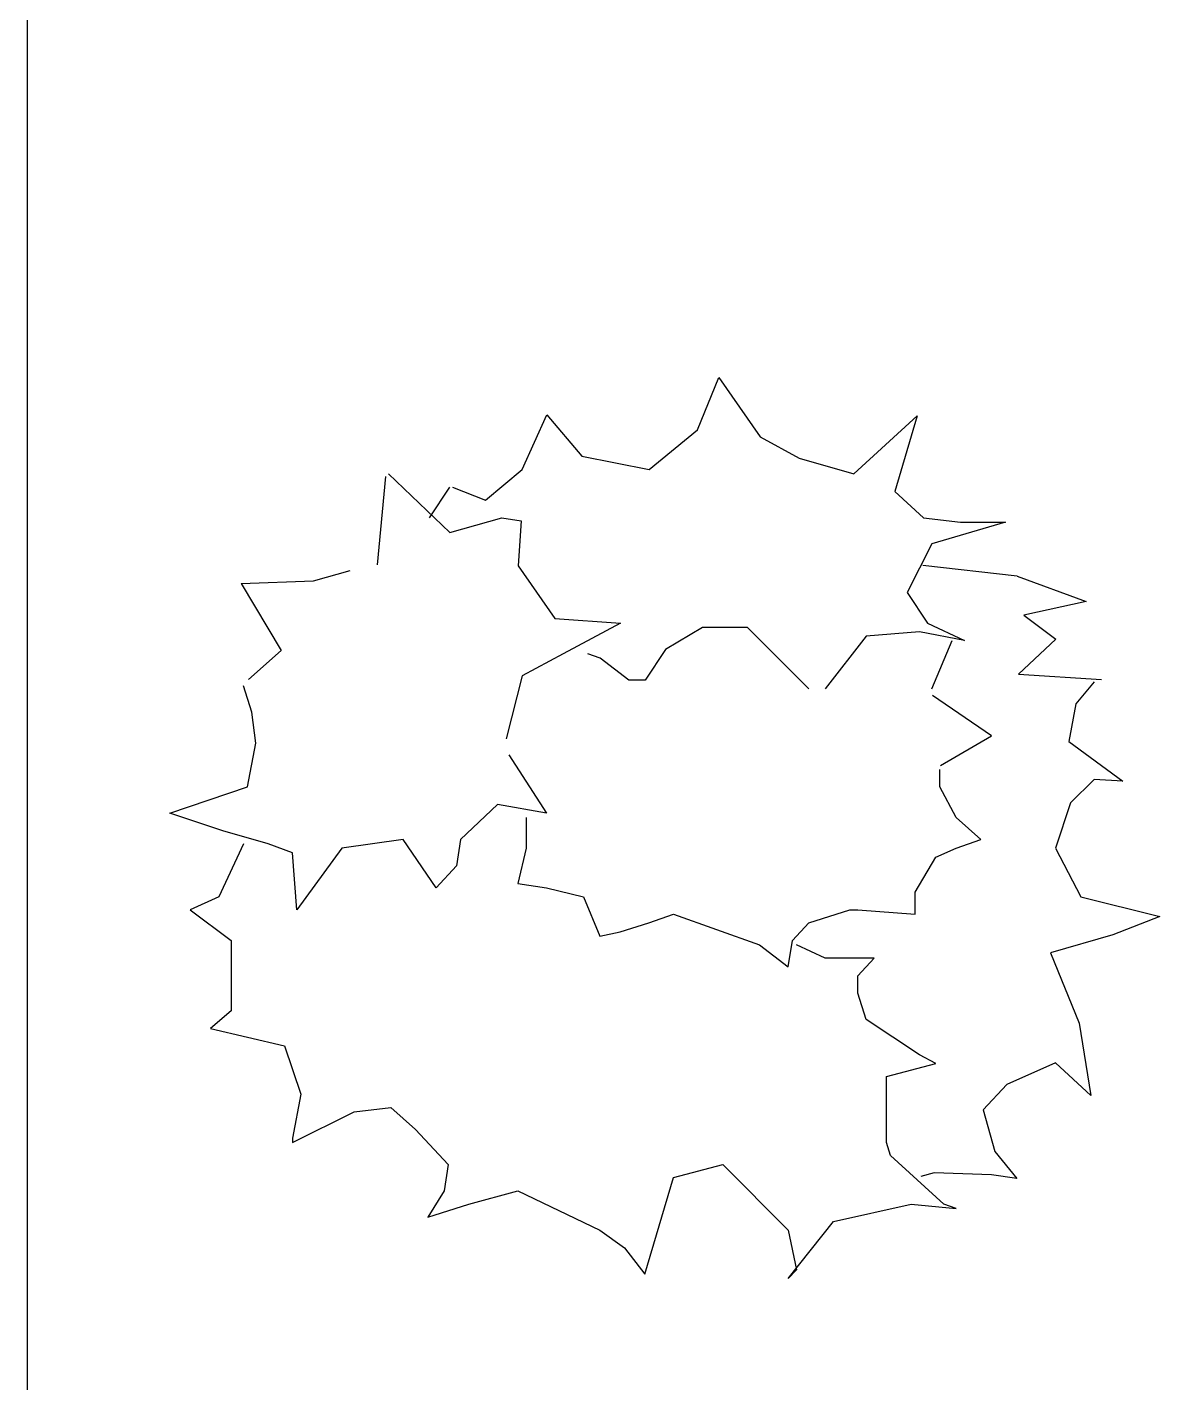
# Model space of a CAD drawing. Header units: millimetres. Extents: x -4017 to 59953, y -688 to 66564.
# Drawn here: x 18446 to 20268, y 16596 to 18775 of the extents above; entities that cross this region are included whole.
import ezdxf

# ---------------------------------------------------------------- set-up
doc = ezdxf.new("R2010")
doc.units = ezdxf.units.MM
doc.layers.add('www.cad-blocks.net', color=7, linetype='Continuous')
doc.styles.get("Standard").update_dxf_attribs({"font": 'arial.ttf'})

# ---------------------------------------------------------------- blocks, each defined once
blk = doc.blocks.new('A$C516926BB')
blk.add_line((20.9051, 38.5194), (20.9051, 0))
blk = doc.blocks.new('A$C4787051D')
for p, q in [((0.849, 1.3646), (0.8831, 1.449)), ((0.8831, 1.449), (0.9498, 1.3533)), ((0.567, 1.3011), (0.6064, 1.3888)), ((0.6064, 1.3888), (0.6631, 1.3221)), ((1.1006, 1.2941), (1.2024, 1.3874)), ((1.2024, 1.3874), (1.1665, 1.2657)), ((0.7711, 1.3011), (0.849, 1.3646)), ((0.9498, 1.3533), (1.0122, 1.3193)), ((0.6631, 1.3221), (0.7711, 1.3011)), ((1.0122, 1.3193), (1.1006, 1.2941)), ((0.3345, 1.1477), (0.3475, 1.2897)), ((0.3518, 1.294), (0.4508, 1.1994)), ((0.5077, 1.2516), (0.567, 1.3011)), ((0.4178, 1.2231), (0.4508, 1.2725)), ((0.4551, 1.2725), (0.5077, 1.2516)), ((1.1665, 1.2657), (1.2126, 1.2234)), ((0.4508, 1.1994), (0.534, 1.2234)), ((0.534, 1.2234), (0.5652, 1.2186)), ((1.2126, 1.2234), (1.2719, 1.2163)), ((0.5652, 1.2186), (0.5603, 1.1458)), ((1.3443, 1.2163), (1.2258, 1.1812)), ((1.2719, 1.2163), (1.3443, 1.2163)), ((1.2258, 1.1812), (1.1862, 1.1034)), ((0.2312, 1.1219), (0.2902, 1.1387)), ((0.5603, 1.1458), (0.6196, 1.0611)), ((1.363, 1.1292), (1.2113, 1.1466)), ((0.115, 1.1176), (0.2312, 1.1219)), ((0.115, 1.1176), (0.1795, 1.01)), ((1.363, 1.1292), (1.474, 1.0886)), ((1.1862, 1.1034), (1.2191, 1.054)), ((1.474, 1.0886), (1.3737, 1.0667)), ((0.6196, 1.0611), (0.725, 1.054)), ((0.725, 1.054), (0.6327, 1.0046)), ((0.8568, 1.047), (0.7976, 1.0117)), ((0.9293, 1.047), (0.8568, 1.047)), ((1.0282, 0.9482), (0.9293, 1.047)), ((1.2191, 1.054), (1.2784, 1.0258)), ((1.3737, 1.0667), (1.4255, 1.0279)), ((1.1204, 1.0329), (1.0545, 0.9482)), ((1.206, 1.0399), (1.1204, 1.0329)), ((1.2784, 1.0258), (1.206, 1.0399)), ((1.2258, 0.9482), (1.2587, 1.0258)), ((1.4255, 1.0279), (1.3651, 0.9718)), ((0.1795, 1.01), (0.1268, 0.9632)), ((0.6327, 1.0046), (0.567, 0.9694)), ((0.6922, 0.9976), (0.6723, 1.0046)), ((0.7976, 1.0117), (0.7646, 0.9623)), ((0.7383, 0.9623), (0.6922, 0.9976)), ((0.567, 0.9694), (0.5412, 0.868)), ((0.7646, 0.9623), (0.7383, 0.9623)), ((1.3651, 0.9718), (1.4988, 0.9632)), ((1.487, 0.9593), (1.4572, 0.9244)), ((0.1319, 0.9105), (0.1187, 0.953)), ((1.3219, 0.8726), (1.227, 0.9373)), ((1.4572, 0.9244), (1.4464, 0.8635)), ((0.1384, 0.8611), (0.1319, 0.9105)), ((1.24, 0.8252), (1.3219, 0.8726)), ((0.1252, 0.7906), (0.1384, 0.8611)), ((1.4464, 0.8635), (1.533, 0.7996)), ((0.5455, 0.8422), (0.6062, 0.7482)), ((1.2387, 0.7906), (1.2387, 0.8188)), ((0, 0.7482), (0.1252, 0.7906)), ((1.265, 0.7412), (1.2387, 0.7906)), ((1.487, 0.8025), (1.4491, 0.7648)), ((1.533, 0.7996), (1.487, 0.8025)), ((1.4491, 0.7648), (1.4247, 0.6922)), ((0.0857, 0.72), (0, 0.7482)), ((0.5271, 0.7623), (0.4678, 0.7059)), ((0.6062, 0.7482), (0.5271, 0.7623)), ((0.5732, 0.7412), (0.5732, 0.6918)), ((1.3047, 0.7059), (1.265, 0.7412)), ((0.1582, 0.6988), (0.0857, 0.72)), ((0.1187, 0.6988), (0.0791, 0.614)), ((0.1978, 0.6847), (0.1582, 0.6988)), ((0.3756, 0.7059), (0.2767, 0.6918)), ((0.4284, 0.6281), (0.3756, 0.7059)), ((0.4678, 0.7059), (0.4612, 0.6635)), ((1.265, 0.6918), (1.3047, 0.7059)), ((0.2043, 0.593), (0.1978, 0.6847)), ((0.2767, 0.6918), (0.2043, 0.593)), ((0.5732, 0.6918), (0.5601, 0.6353)), ((1.1991, 0.6212), (1.2321, 0.6776)), ((1.2321, 0.6776), (1.265, 0.6918)), ((1.4247, 0.6922), (1.4653, 0.6139)), ((0.4612, 0.6635), (0.4284, 0.6281)), ((0.5601, 0.6353), (0.6062, 0.6281)), ((0.0791, 0.614), (0.033, 0.593)), ((0.6062, 0.6281), (0.6655, 0.614)), ((0.6655, 0.614), (0.6918, 0.5505)), ((1.1991, 0.5859), (1.1991, 0.6212)), ((1.4653, 0.6139), (1.5927, 0.582)), ((0.033, 0.593), (0.0989, 0.5436)), ((1.0279, 0.5718), (1.0937, 0.593)), ((1.0937, 0.593), (1.1069, 0.593)), ((1.1069, 0.593), (1.1991, 0.5859)), ((0.7248, 0.5577), (0.7709, 0.5718)), ((0.7709, 0.5718), (0.8105, 0.5859)), ((0.8105, 0.5859), (0.9489, 0.5364)), ((1.0015, 0.5436), (1.0279, 0.5718)), ((1.5927, 0.582), (1.5168, 0.5529)), ((0.6918, 0.5505), (0.7248, 0.5577)), ((1.5168, 0.5529), (1.4165, 0.5239)), ((0.0989, 0.5436), (0.0989, 0.4658)), ((0.9489, 0.5364), (0.995, 0.5011)), ((0.995, 0.5011), (1.0015, 0.5436)), ((1.0543, 0.5152), (1.0081, 0.5364)), ((1.4165, 0.5239), (1.4626, 0.4107)), ((1.0608, 0.5152), (1.0543, 0.5152)), ((1.1333, 0.5152), (1.0608, 0.5152)), ((1.1069, 0.487), (1.1333, 0.5152)), ((1.1069, 0.4588), (1.1069, 0.487)), ((0.0989, 0.4658), (0.0989, 0.4305)), ((1.1202, 0.4164), (1.1069, 0.4588)), ((0.0989, 0.4305), (0.0659, 0.4023)), ((1.2058, 0.36), (1.1202, 0.4164)), ((0.0659, 0.4023), (0.1845, 0.3741)), ((1.4626, 0.4107), (1.4816, 0.2946)), ((0.1845, 0.3741), (0.2109, 0.2965)), ((1.2321, 0.3459), (1.2058, 0.36)), ((1.153, 0.3247), (1.2321, 0.3459)), ((1.4247, 0.3469), (1.3462, 0.312)), ((1.4816, 0.2946), (1.4247, 0.3469)), ((1.153, 0.2187), (1.153, 0.3247)), ((1.3462, 0.312), (1.3082, 0.2714)), ((0.2109, 0.2965), (0.1978, 0.2259)), ((0.1978, 0.2187), (0.2965, 0.2681)), ((0.2965, 0.2681), (0.3558, 0.2753)), ((0.3558, 0.2753), (0.3954, 0.2399)), ((1.3082, 0.2714), (1.3272, 0.2046)), ((0.3954, 0.2399), (0.448, 0.1834)), ((0.1978, 0.2259), (0.1978, 0.2187)), ((1.1596, 0.1977), (1.153, 0.2187)), ((1.2452, 0.1199), (1.1596, 0.1977)), ((1.3272, 0.2046), (1.3624, 0.1612)), ((0.448, 0.1834), (0.4415, 0.1411)), ((0.8105, 0.1623), (0.8896, 0.1834)), ((0.8896, 0.1834), (0.995, 0.0776)), ((0.7644, 0.007), (0.8105, 0.1623)), ((1.2297, 0.1698), (1.208, 0.164)), ((1.3217, 0.1669), (1.2297, 0.1698)), ((1.3624, 0.1612), (1.3217, 0.1669)), ((0.4415, 0.1411), (0.4151, 0.0988)), ((0.481, 0.1199), (0.5601, 0.1411)), ((0.5601, 0.1411), (0.6918, 0.0776)), ((0.4151, 0.0988), (0.481, 0.1199)), ((1.0674, 0.0917), (1.1926, 0.1199)), ((1.1926, 0.1199), (1.265, 0.1129)), ((1.265, 0.1129), (1.2452, 0.1199)), ((0.995, 0), (1.0674, 0.0917)), ((0.6918, 0.0776), (0.7314, 0.0494)), ((0.995, 0.0776), (1.0081, 0.0141)), ((0.7314, 0.0494), (0.7644, 0.007)), ((1.0081, 0.0141), (0.995, 0))]:
    blk.add_line(p, q)
at = {"width": 0.8, "flags": 9}
for tag, p in [('XSIZE', (0.7436, 0.967)), ('YSIZE', (1.0407, 0.9455)), ('XSIZE', (0.5933, 0.7816)), ('YSIZE', (1.0163, 0.53))]:
    blk.add_attdef(tag, p, '', height=0.000276, dxfattribs=at)

msp = doc.modelspace()

# ---------------------------------------------------------------- block references
at = {"xscale": 1000, "yscale": 1000, "zscale": 1000}
msp.add_blockref('A$C4787051D', (18675.7, 16763.2), dxfattribs=at)
at = {"layer": 'www.cad-blocks.net', "color": 155, "true_color": 0x546d8e, "xscale": 1000, "yscale": 1000, "zscale": 1000}
msp.add_blockref('A$C516926BB', (-2458.7, 9375.6), dxfattribs=at)

doc.saveas('drawing.dxf')
